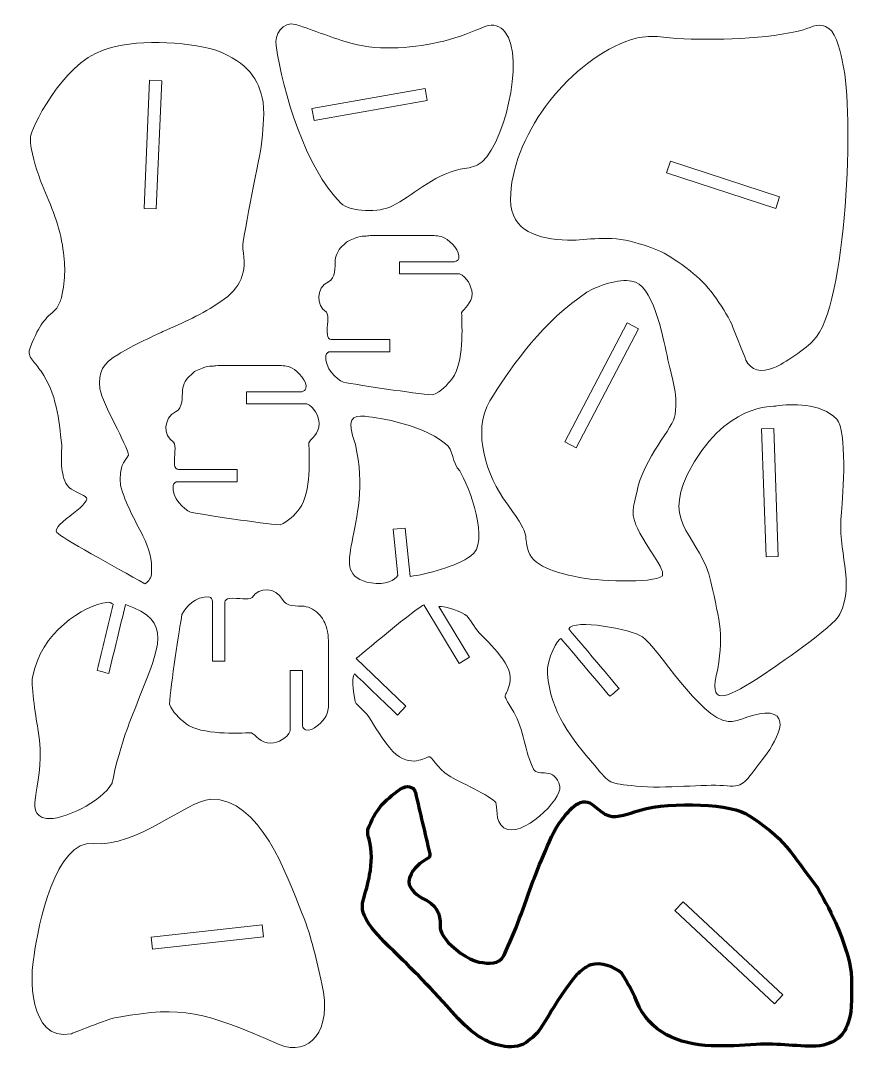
# Model space of a CAD drawing. Header units: centimetres. Extents: x -14.4 to 14.3, y -8.7 to 8.7.
# Drawn here: x -14.45 to -0.67, y -8.36 to 8.75 of the extents above; entities that cross this region are included whole.
import ezdxf

# ---------------------------------------------------------------- set-up
doc = ezdxf.new("R2010")
doc.units = ezdxf.units.CM
doc.header["$MEASUREMENT"] = 0
doc.layers.add('Livello 1', color=7, linetype='Continuous')

msp = doc.modelspace()

# ---------------------------------------------------------------- linework, layer by layer
at = {"layer": 'Livello 1', "color": 250, "lineweight": 20}
for points, knots in [([(-9.90744, 8.68536), (-10.12662, 8.74656), (-10.26226, 8.50606), (-10.22925, 8.33575), (-10.22925, 8.33575), (-10.11837, 7.55982), (-9.74397, 6.31801), (-9.16245, 5.73649), (-9.16245, 5.73649), (-9.00357, 5.58679), (-8.524, 5.57449), (-8.30731, 5.69415), (-8.30731, 5.69415), (-7.99235, 5.84377), (-7.65697, 6.19564), (-7.18972, 6.29529), (-7.18972, 6.29529), (-7.10433, 6.30964), (-6.98421, 6.32611), (-6.91032, 6.36302), (-6.91032, 6.36302), (-6.48594, 6.57497), (-6.10354, 8.14068), (-6.45312, 8.56435), (-6.45312, 8.56435), (-6.52312, 8.64922), (-6.65909, 8.70396), (-6.76638, 8.65748), (-6.76638, 8.65748), (-6.98231, 8.56483), (-7.21152, 8.47375), (-7.46065, 8.41195), (-7.46065, 8.41195), (-7.93372, 8.29767), (-8.49204, 8.24234), (-8.97618, 8.36962), (-8.97618, 8.36962), (-9.27843, 8.45487), (-9.60751, 8.5882), (-9.90744, 8.68536)], [0, 0, 0, 0, 0.09090909, 0.09090909, 0.09090909, 0.09090909, 0.18181818, 0.18181818, 0.18181818, 0.18181818, 0.27272727, 0.27272727, 0.27272727, 0.27272727, 0.36363636, 0.36363636, 0.36363636, 0.36363636, 0.45454545, 0.45454545, 0.45454545, 0.45454545, 0.54545455, 0.54545455, 0.54545455, 0.54545455, 0.63636364, 0.63636364, 0.63636364, 0.63636364, 0.72727273, 0.72727273, 0.72727273, 0.72727273, 0.81818182, 0.81818182, 0.81818182, 0.81818182, 1, 1, 1, 1]), ([(-1.52552, 8.59822), (-2.1004, 8.43796), (-3.00999, 8.42003), (-3.61678, 8.45428), (-3.61678, 8.45428), (-3.93034, 8.48462), (-4.14061, 8.52735), (-4.4564, 8.40545), (-4.4564, 8.40545), (-5.45439, 8.02031), (-6.35998, 6.79609), (-6.35998, 5.79575), (-6.35998, 5.79575), (-6.3535, 5.2581), (-5.90187, 5.14891), (-5.42018, 5.1246), (-5.42018, 5.1246), (-5.19662, 5.11608), (-4.7915, 5.20547), (-4.38725, 5.10995), (-4.38725, 5.10995), (-3.95358, 4.9942), (-3.79291, 4.92749), (-3.39665, 4.61889), (-3.39665, 4.61889), (-3.11289, 4.41166), (-2.86874, 4.05617), (-2.70238, 3.72989), (-2.70238, 3.72989), (-2.70238, 3.71285), (-2.51553, 3.2475), (-2.47378, 3.14569), (-2.47378, 3.14569), (-2.40343, 2.98862), (-2.21981, 2.92149), (-2.00564, 3.02735), (-2.00564, 3.02735), (-1.86322, 3.07184), (-1.45513, 3.35857), (-1.35907, 3.47445), (-1.35907, 3.47445), (-0.79903, 4.02483), (-0.69064, 7.28661), (-0.87358, 8.03095), (-0.87358, 8.03095), (-0.89793, 8.18488), (-0.97387, 8.528), (-1.10652, 8.6166), (-1.10652, 8.6166), (-1.25333, 8.737), (-1.37016, 8.64152), (-1.52552, 8.59822)], [0, 0, 0, 0, 0.07142857, 0.07142857, 0.07142857, 0.07142857, 0.14285714, 0.14285714, 0.14285714, 0.14285714, 0.21428571, 0.21428571, 0.21428571, 0.21428571, 0.28571429, 0.28571429, 0.28571429, 0.28571429, 0.35714286, 0.35714286, 0.35714286, 0.35714286, 0.42857143, 0.42857143, 0.42857143, 0.42857143, 0.5, 0.5, 0.5, 0.5, 0.57142857, 0.57142857, 0.57142857, 0.57142857, 0.64285714, 0.64285714, 0.64285714, 0.64285714, 0.71428571, 0.71428571, 0.71428571, 0.71428571, 0.78571429, 0.78571429, 0.78571429, 0.78571429, 0.85714286, 0.85714286, 0.85714286, 0.85714286, 1, 1, 1, 1]), ([(-12.39578, -0.54333), (-12.33006, -0.50668), (-12.28954, -0.436), (-12.28554, -0.36525), (-12.28554, -0.36525), (-12.27596, -0.13312), (-12.32691, 0.04201), (-12.428, 0.24701), (-12.428, 0.24701), (-12.5645, 0.51406), (-12.71804, 0.78337), (-12.79858, 1.07635), (-12.79858, 1.07635), (-12.82337, 1.41024), (-12.73915, 1.45522), (-12.66714, 1.57667), (-12.66714, 1.57667), (-12.68307, 1.74055), (-13.09376, 2.41873), (-13.13863, 2.67144), (-13.13863, 2.67144), (-13.17085, 2.96385), (-13.09626, 3.08603), (-12.82826, 3.24723), (-12.82826, 3.24723), (-12.70055, 3.33409), (-12.23798, 3.55355), (-12.09813, 3.61865), (-12.09813, 3.61865), (-11.75372, 3.76486), (-11.46452, 3.89992), (-11.14074, 4.11219), (-11.14074, 4.11219), (-10.8049, 4.34154), (-10.71008, 4.59199), (-10.77949, 4.98478), (-10.77949, 4.98478), (-10.80853, 5.03801), (-10.52548, 6.38057), (-10.47506, 6.66466), (-10.47506, 6.66466), (-10.44889, 6.95254), (-10.42229, 7.11881), (-10.44199, 7.40327), (-10.44199, 7.40327), (-10.52334, 7.78718), (-10.68257, 8.05132), (-11.22469, 8.26145), (-11.22469, 8.26145), (-11.73047, 8.40957), (-12.59345, 8.44823), (-13.08351, 8.2606), (-13.08351, 8.2606), (-13.77341, 8.03561), (-14.29258, 6.92543), (-14.28682, 6.82578), (-14.28682, 6.82578), (-14.28682, 6.57928), (-14.19615, 6.33585), (-14.11891, 6.10414), (-14.11891, 6.10414), (-13.96926, 5.7435), (-13.82363, 5.42995), (-13.75682, 5.04499), (-13.75682, 5.04499), (-13.71105, 4.70578), (-13.69887, 4.50881), (-13.77293, 4.18087), (-13.77293, 4.18087), (-13.79113, 4.11719), (-13.81816, 4.06158), (-13.84755, 4.00279), (-13.84755, 4.00279), (-14.06974, 3.80442), (-14.11806, 3.7662), (-14.28512, 3.3651), (-14.28512, 3.3651), (-14.32672, 3.27095), (-14.30385, 3.20328), (-14.2512, 3.14716), (-14.2512, 3.14716), (-14.20428, 3.08667), (-14.15736, 3.02618), (-14.11043, 2.96569), (-14.11043, 2.96569), (-13.85243, 2.59148), (-13.81793, 2.17778), (-13.76954, 1.74627), (-13.76954, 1.74627), (-13.76954, 1.61505), (-13.78153, 1.48785), (-13.76615, 1.35704), (-13.76615, 1.35704), (-13.75308, 1.25278), (-13.72511, 1.13032), (-13.65251, 1.04921), (-13.65251, 1.04921), (-13.62543, 1.01688), (-13.44169, 0.93424), (-13.37946, 0.89827), (-13.37946, 0.89827), (-13.33433, 0.86601), (-13.3579, 0.83671), (-13.38794, 0.79651), (-13.38794, 0.79651), (-13.46489, 0.67967), (-13.67585, 0.56432), (-13.80346, 0.43187), (-13.80346, 0.43187), (-13.83469, 0.39911), (-13.88247, 0.32666), (-13.84755, 0.30382), (-13.84755, 0.30382), (-13.79358, 0.22318), (-12.87989, -0.26928), (-12.39578, -0.54333)], [0, 0, 0, 0, 0.03333333, 0.03333333, 0.03333333, 0.03333333, 0.06666667, 0.06666667, 0.06666667, 0.06666667, 0.1, 0.1, 0.1, 0.1, 0.13333333, 0.13333333, 0.13333333, 0.13333333, 0.16666667, 0.16666667, 0.16666667, 0.16666667, 0.2, 0.2, 0.2, 0.2, 0.23333333, 0.23333333, 0.23333333, 0.23333333, 0.26666667, 0.26666667, 0.26666667, 0.26666667, 0.3, 0.3, 0.3, 0.3, 0.33333333, 0.33333333, 0.33333333, 0.33333333, 0.36666667, 0.36666667, 0.36666667, 0.36666667, 0.4, 0.4, 0.4, 0.4, 0.43333333, 0.43333333, 0.43333333, 0.43333333, 0.46666667, 0.46666667, 0.46666667, 0.46666667, 0.5, 0.5, 0.5, 0.5, 0.53333333, 0.53333333, 0.53333333, 0.53333333, 0.56666667, 0.56666667, 0.56666667, 0.56666667, 0.6, 0.6, 0.6, 0.6, 0.63333333, 0.63333333, 0.63333333, 0.63333333, 0.66666667, 0.66666667, 0.66666667, 0.66666667, 0.7, 0.7, 0.7, 0.7, 0.73333333, 0.73333333, 0.73333333, 0.73333333, 0.76666667, 0.76666667, 0.76666667, 0.76666667, 0.8, 0.8, 0.8, 0.8, 0.83333333, 0.83333333, 0.83333333, 0.83333333, 0.86666667, 0.86666667, 0.86666667, 0.86666667, 0.9, 0.9, 0.9, 0.9, 0.93333333, 0.93333333, 0.93333333, 0.93333333, 1, 1, 1, 1]), ([(-12.31824, 7.76381), (-12.31824, 7.76381), (-12.11843, 7.75524), (-12.11843, 7.75524), (-12.11843, 7.75524), (-12.11843, 7.75524), (-12.20916, 5.6416), (-12.20916, 5.6416), (-12.20916, 5.6416), (-12.20916, 5.6416), (-12.40897, 5.65017), (-12.40897, 5.65017), (-12.40897, 5.65017), (-12.40897, 5.65017), (-12.31824, 7.76381), (-12.31824, 7.76381)], [0, 0, 0, 0, 0.2, 0.2, 0.2, 0.2, 0.4, 0.4, 0.4, 0.4, 0.6, 0.6, 0.6, 0.6, 1, 1, 1, 1]), ([(-7.77183, 7.62703), (-7.77183, 7.62703), (-7.7371, 7.43007), (-7.7371, 7.43007), (-7.7371, 7.43007), (-7.7371, 7.43007), (-9.60406, 7.10087), (-9.60406, 7.10087), (-9.60406, 7.10087), (-9.60406, 7.10087), (-9.63879, 7.29783), (-9.63879, 7.29783), (-9.63879, 7.29783), (-9.63879, 7.29783), (-7.77183, 7.62703), (-7.77183, 7.62703)], [0, 0, 0, 0, 0.2, 0.2, 0.2, 0.2, 0.4, 0.4, 0.4, 0.4, 0.6, 0.6, 0.6, 0.6, 1, 1, 1, 1]), ([(-3.72154, 6.42688), (-3.72154, 6.42688), (-3.78362, 6.23675), (-3.78362, 6.23675), (-3.78362, 6.23675), (-3.78362, 6.23675), (-1.98149, 5.64832), (-1.98149, 5.64832), (-1.98149, 5.64832), (-1.98149, 5.64832), (-1.91941, 5.83844), (-1.91941, 5.83844), (-1.91941, 5.83844), (-1.91941, 5.83844), (-3.72154, 6.42688), (-3.72154, 6.42688)], [0, 0, 0, 0, 0.2, 0.2, 0.2, 0.2, 0.4, 0.4, 0.4, 0.4, 0.6, 0.6, 0.6, 0.6, 1, 1, 1, 1]), ([(-9.38403, 3.55787), (-9.38363, 3.52894), (-9.35211, 3.48671), (-9.32083, 3.48644), (-9.32083, 3.48644), (-9.01252, 3.48644), (-8.66261, 3.48644), (-8.35183, 3.48644), (-8.35183, 3.48644), (-8.35183, 3.48644), (-8.35183, 3.28644), (-8.35183, 3.28644), (-8.35183, 3.28644), (-8.35183, 3.28644), (-9.33591, 3.28644), (-9.33591, 3.28644), (-9.33591, 3.28644), (-9.3711, 3.28644), (-9.40006, 3.2621), (-9.40884, 3.22519), (-9.40884, 3.22519), (-9.43253, 3.0127), (-9.23191, 2.83421), (-9.12011, 2.78162), (-9.12011, 2.78162), (-8.88223, 2.73669), (-7.95293, 2.59688), (-7.64236, 2.57366), (-7.64236, 2.57366), (-7.50166, 2.63289), (-7.40956, 2.72968), (-7.31797, 2.84935), (-7.31797, 2.84935), (-7.1288, 3.10501), (-7.16061, 3.70517), (-7.16811, 3.92825), (-7.16811, 3.92825), (-7.13491, 3.99282), (-6.99766, 4.07966), (-6.99498, 4.24635), (-6.99498, 4.24635), (-7.00194, 4.36681), (-7.08334, 4.52495), (-7.20024, 4.56945), (-7.20024, 4.56945), (-7.20024, 4.56945), (-8.19471, 4.56945), (-8.19471, 4.56945), (-8.19471, 4.56945), (-8.19471, 4.63619), (-8.19471, 4.70245), (-8.19471, 4.76945), (-8.19471, 4.76945), (-8.19471, 4.76945), (-7.28409, 4.76945), (-7.28409, 4.76945), (-7.28409, 4.76945), (-7.24865, 4.78171), (-7.22896, 4.78992), (-7.21512, 4.82209), (-7.21512, 4.82209), (-7.18516, 4.94031), (-7.34452, 5.10567), (-7.44556, 5.15973), (-7.44556, 5.15973), (-7.53311, 5.20401), (-7.60113, 5.19899), (-7.67231, 5.20309), (-7.67231, 5.20309), (-7.67231, 5.20309), (-8.67138, 5.20309), (-8.67138, 5.20309), (-8.67138, 5.20309), (-8.76102, 5.18365), (-8.75388, 5.20716), (-8.88305, 5.17507), (-8.88305, 5.17507), (-8.92282, 5.16519), (-9.03756, 5.11398), (-9.06931, 5.09302), (-9.06931, 5.09302), (-9.06931, 5.09302), (-9.11165, 5.05069), (-9.11165, 5.05069), (-9.11165, 5.05069), (-9.19043, 4.99177), (-9.24028, 4.89347), (-9.25558, 4.79669), (-9.25558, 4.79669), (-9.25685, 4.68468), (-9.24771, 4.49641), (-9.3669, 4.43924), (-9.3669, 4.43924), (-9.5735, 4.3374), (-9.57764, 4.0469), (-9.40013, 3.93885), (-9.40013, 3.93885), (-9.34956, 3.86604), (-9.39892, 3.72861), (-9.38403, 3.55787)], [0, 0, 0, 0, 0.03846154, 0.03846154, 0.03846154, 0.03846154, 0.07692308, 0.07692308, 0.07692308, 0.07692308, 0.11538462, 0.11538462, 0.11538462, 0.11538462, 0.15384615, 0.15384615, 0.15384615, 0.15384615, 0.19230769, 0.19230769, 0.19230769, 0.19230769, 0.23076923, 0.23076923, 0.23076923, 0.23076923, 0.26923077, 0.26923077, 0.26923077, 0.26923077, 0.30769231, 0.30769231, 0.30769231, 0.30769231, 0.34615385, 0.34615385, 0.34615385, 0.34615385, 0.38461538, 0.38461538, 0.38461538, 0.38461538, 0.42307692, 0.42307692, 0.42307692, 0.42307692, 0.46153846, 0.46153846, 0.46153846, 0.46153846, 0.5, 0.5, 0.5, 0.5, 0.53846154, 0.53846154, 0.53846154, 0.53846154, 0.57692308, 0.57692308, 0.57692308, 0.57692308, 0.61538462, 0.61538462, 0.61538462, 0.61538462, 0.65384615, 0.65384615, 0.65384615, 0.65384615, 0.69230769, 0.69230769, 0.69230769, 0.69230769, 0.73076923, 0.73076923, 0.73076923, 0.73076923, 0.76923077, 0.76923077, 0.76923077, 0.76923077, 0.80769231, 0.80769231, 0.80769231, 0.80769231, 0.84615385, 0.84615385, 0.84615385, 0.84615385, 0.88461538, 0.88461538, 0.88461538, 0.88461538, 0.92307692, 0.92307692, 0.92307692, 0.92307692, 1, 1, 1, 1]), ([(-5.09845, 4.26618), (-5.80527, 3.80528), (-6.32787, 3.06458), (-6.64245, 2.56995), (-6.64245, 2.56995), (-7.0108, 2.0867), (-6.79543, 1.33459), (-6.48622, 0.87662), (-6.48622, 0.87662), (-5.97373, 0.17792), (-6.1731, 0.33148), (-6.06365, -0.01238), (-6.06365, -0.01238), (-5.97788, -0.28183), (-5.48684, -0.38178), (-5.24238, -0.43571), (-5.24238, -0.43571), (-5.00351, -0.48841), (-3.99709, -0.55041), (-3.85385, -0.41031), (-3.85385, -0.41031), (-3.84534, -0.35699), (-3.8265, -0.3239), (-4.05705, 0.01302), (-4.05705, 0.01302), (-4.43665, 0.60169), (-4.34361, 0.63482), (-4.27718, 0.96129), (-4.27718, 0.96129), (-4.16373, 1.54927), (-3.66546, 2.03088), (-3.64218, 2.24822), (-3.64218, 2.24822), (-3.60028, 2.6394), (-3.69571, 2.83103), (-3.77765, 3.22189), (-3.77765, 3.22189), (-3.84828, 3.55878), (-4.01405, 4.41227), (-4.36185, 4.44955), (-4.36185, 4.44955), (-4.5642, 4.49343), (-4.93632, 4.3719), (-5.09845, 4.26618)], [0, 0, 0, 0, 0.08333333, 0.08333333, 0.08333333, 0.08333333, 0.16666667, 0.16666667, 0.16666667, 0.16666667, 0.25, 0.25, 0.25, 0.25, 0.33333333, 0.33333333, 0.33333333, 0.33333333, 0.41666667, 0.41666667, 0.41666667, 0.41666667, 0.5, 0.5, 0.5, 0.5, 0.58333333, 0.58333333, 0.58333333, 0.58333333, 0.66666667, 0.66666667, 0.66666667, 0.66666667, 0.75, 0.75, 0.75, 0.75, 0.83333333, 0.83333333, 0.83333333, 0.83333333, 1, 1, 1, 1]), ([(-4.24714, 3.66393), (-4.24714, 3.66393), (-4.43269, 3.76145), (-4.43269, 3.76145), (-4.43269, 3.76145), (-4.43269, 3.76145), (-5.46418, 1.79874), (-5.46418, 1.79874), (-5.46418, 1.79874), (-5.46418, 1.79874), (-5.27863, 1.70123), (-5.27863, 1.70123), (-5.27863, 1.70123), (-5.27863, 1.70123), (-4.24714, 3.66393), (-4.24714, 3.66393)], [0, 0, 0, 0, 0.2, 0.2, 0.2, 0.2, 0.4, 0.4, 0.4, 0.4, 0.6, 0.6, 0.6, 0.6, 1, 1, 1, 1]), ([(-11.90581, 1.4129), (-11.90541, 1.38397), (-11.87389, 1.34174), (-11.84261, 1.34147), (-11.84261, 1.34147), (-11.5343, 1.34147), (-11.18439, 1.34147), (-10.87361, 1.34147), (-10.87361, 1.34147), (-10.87361, 1.34147), (-10.87361, 1.14147), (-10.87361, 1.14147), (-10.87361, 1.14147), (-10.87361, 1.14147), (-11.85769, 1.14147), (-11.85769, 1.14147), (-11.85769, 1.14147), (-11.89288, 1.14147), (-11.92184, 1.11713), (-11.93062, 1.08022), (-11.93062, 1.08022), (-11.95431, 0.86773), (-11.75369, 0.68924), (-11.64189, 0.63665), (-11.64189, 0.63665), (-11.40401, 0.59172), (-10.47471, 0.45191), (-10.16414, 0.42869), (-10.16414, 0.42869), (-10.02344, 0.48792), (-9.93134, 0.58471), (-9.83975, 0.70438), (-9.83975, 0.70438), (-9.65058, 0.96004), (-9.68239, 1.5602), (-9.68989, 1.78328), (-9.68989, 1.78328), (-9.65669, 1.84785), (-9.51944, 1.93469), (-9.51676, 2.10138), (-9.51676, 2.10138), (-9.52372, 2.22184), (-9.60512, 2.37998), (-9.72202, 2.42448), (-9.72202, 2.42448), (-9.72202, 2.42448), (-10.71649, 2.42448), (-10.71649, 2.42448), (-10.71649, 2.42448), (-10.71649, 2.49122), (-10.71649, 2.55748), (-10.71649, 2.62448), (-10.71649, 2.62448), (-10.71649, 2.62448), (-9.80587, 2.62448), (-9.80587, 2.62448), (-9.80587, 2.62448), (-9.77043, 2.63674), (-9.75074, 2.64495), (-9.7369, 2.67712), (-9.7369, 2.67712), (-9.70694, 2.79534), (-9.8663, 2.9607), (-9.96734, 3.01476), (-9.96734, 3.01476), (-10.05489, 3.05904), (-10.12291, 3.05402), (-10.19409, 3.05812), (-10.19409, 3.05812), (-10.19409, 3.05812), (-11.19316, 3.05812), (-11.19316, 3.05812), (-11.19316, 3.05812), (-11.2828, 3.03868), (-11.27566, 3.06219), (-11.40483, 3.0301), (-11.40483, 3.0301), (-11.4446, 3.02022), (-11.55934, 2.96901), (-11.59109, 2.94805), (-11.59109, 2.94805), (-11.59109, 2.94805), (-11.63343, 2.90572), (-11.63343, 2.90572), (-11.63343, 2.90572), (-11.71221, 2.8468), (-11.76206, 2.7485), (-11.77736, 2.65172), (-11.77736, 2.65172), (-11.77863, 2.53971), (-11.76949, 2.35144), (-11.88868, 2.29427), (-11.88868, 2.29427), (-12.09528, 2.19243), (-12.09942, 1.90193), (-11.92191, 1.79388), (-11.92191, 1.79388), (-11.87134, 1.72107), (-11.9207, 1.58364), (-11.90581, 1.4129)], [0, 0, 0, 0, 0.03846154, 0.03846154, 0.03846154, 0.03846154, 0.07692308, 0.07692308, 0.07692308, 0.07692308, 0.11538462, 0.11538462, 0.11538462, 0.11538462, 0.15384615, 0.15384615, 0.15384615, 0.15384615, 0.19230769, 0.19230769, 0.19230769, 0.19230769, 0.23076923, 0.23076923, 0.23076923, 0.23076923, 0.26923077, 0.26923077, 0.26923077, 0.26923077, 0.30769231, 0.30769231, 0.30769231, 0.30769231, 0.34615385, 0.34615385, 0.34615385, 0.34615385, 0.38461538, 0.38461538, 0.38461538, 0.38461538, 0.42307692, 0.42307692, 0.42307692, 0.42307692, 0.46153846, 0.46153846, 0.46153846, 0.46153846, 0.5, 0.5, 0.5, 0.5, 0.53846154, 0.53846154, 0.53846154, 0.53846154, 0.57692308, 0.57692308, 0.57692308, 0.57692308, 0.61538462, 0.61538462, 0.61538462, 0.61538462, 0.65384615, 0.65384615, 0.65384615, 0.65384615, 0.69230769, 0.69230769, 0.69230769, 0.69230769, 0.73076923, 0.73076923, 0.73076923, 0.73076923, 0.76923077, 0.76923077, 0.76923077, 0.76923077, 0.80769231, 0.80769231, 0.80769231, 0.80769231, 0.84615385, 0.84615385, 0.84615385, 0.84615385, 0.88461538, 0.88461538, 0.88461538, 0.88461538, 0.92307692, 0.92307692, 0.92307692, 0.92307692, 1, 1, 1, 1]), ([(-1.96578, 2.39216), (-2.00974, 2.37215), (-2.83939, 2.46067), (-3.43673, 1.26609), (-3.43673, 1.26609), (-3.86434, 0.41095), (-3.21409, 0.23783), (-3.05237, -0.51191), (-3.05237, -0.51191), (-2.90743, -1.18383), (-2.8246, -1.40996), (-2.96485, -2.06131), (-2.96485, -2.06131), (-3.07814, -2.58746), (-2.75789, -2.41393), (-2.18592, -2.04155), (-2.18592, -2.04155), (-1.98696, -1.91202), (-1.02358, -1.25356), (-0.92438, -1.04531), (-0.92438, -1.04531), (-0.66966, -0.5106), (-0.96888, -0.0126), (-0.89898, 0.63956), (-0.89898, 0.63956), (-0.86729, 0.93523), (-0.80283, 1.98843), (-0.97518, 2.17202), (-0.97518, 2.17202), (-1.23808, 2.45205), (-1.73705, 2.42397), (-1.96578, 2.39216)], [0, 0, 0, 0, 0.11111111, 0.11111111, 0.11111111, 0.11111111, 0.22222222, 0.22222222, 0.22222222, 0.22222222, 0.33333333, 0.33333333, 0.33333333, 0.33333333, 0.44444444, 0.44444444, 0.44444444, 0.44444444, 0.55555556, 0.55555556, 0.55555556, 0.55555556, 0.66666667, 0.66666667, 0.66666667, 0.66666667, 0.77777778, 0.77777778, 0.77777778, 0.77777778, 1, 1, 1, 1]), ([(-8.76451, 2.22282), (-8.97584, 2.23405), (-9.07416, 2.18759), (-8.92221, 1.75716), (-8.92221, 1.75716), (-8.60443, 0.39444), (-9.47146, -0.39278), (-8.66291, -0.52884), (-8.66291, -0.52884), (-8.42202, -0.56938), (-8.26541, -0.4838), (-8.21932, -0.40506), (-8.21932, -0.40506), (-8.21932, -0.40506), (-8.29693, 0.35604), (-8.29693, 0.35604), (-8.29693, 0.35604), (-8.29693, 0.35604), (-8.09796, 0.37633), (-8.09796, 0.37633), (-8.09796, 0.37633), (-8.09796, 0.37633), (-8.01671, -0.4204), (-8.01671, -0.4204), (-8.01671, -0.4204), (-7.75543, -0.39453), (-7.22996, -0.24161), (-7.02038, -0.08858), (-7.02038, -0.08858), (-6.68075, 0.12797), (-7.05023, 1.07562), (-7.19859, 1.32194), (-7.19859, 1.32194), (-7.32852, 1.44327), (-7.29836, 1.67846), (-7.43525, 1.76562), (-7.43525, 1.76562), (-7.88006, 2.13262), (-8.67314, 2.20592), (-8.76451, 2.22282)], [0, 0, 0, 0, 0.09090909, 0.09090909, 0.09090909, 0.09090909, 0.18181818, 0.18181818, 0.18181818, 0.18181818, 0.27272727, 0.27272727, 0.27272727, 0.27272727, 0.36363636, 0.36363636, 0.36363636, 0.36363636, 0.45454545, 0.45454545, 0.45454545, 0.45454545, 0.54545455, 0.54545455, 0.54545455, 0.54545455, 0.63636364, 0.63636364, 0.63636364, 0.63636364, 0.72727273, 0.72727273, 0.72727273, 0.72727273, 0.81818182, 0.81818182, 0.81818182, 0.81818182, 1, 1, 1, 1]), ([(-2.01531, 2.02027), (-2.01531, 2.02027), (-2.21519, 2.01329), (-2.21519, 2.01329), (-2.21519, 2.01329), (-2.21519, 2.01329), (-2.14135, -0.10101), (-2.14135, -0.10101), (-2.14135, -0.10101), (-2.14135, -0.10101), (-1.94147, -0.09403), (-1.94147, -0.09403), (-1.94147, -0.09403), (-1.94147, -0.09403), (-2.01531, 2.02027), (-2.01531, 2.02027)], [0, 0, 0, 0, 0.2, 0.2, 0.2, 0.2, 0.4, 0.4, 0.4, 0.4, 0.6, 0.6, 0.6, 0.6, 1, 1, 1, 1]), ([(-11.00789, -0.78524), (-11.03682, -0.78564), (-11.07905, -0.81716), (-11.07932, -0.84844), (-11.07932, -0.84844), (-11.07932, -1.15675), (-11.07932, -1.50666), (-11.07932, -1.81744), (-11.07932, -1.81744), (-11.07932, -1.81744), (-11.27932, -1.81744), (-11.27932, -1.81744), (-11.27932, -1.81744), (-11.27932, -1.81744), (-11.27932, -0.83336), (-11.27932, -0.83336), (-11.27932, -0.83336), (-11.27932, -0.79817), (-11.30366, -0.76921), (-11.34057, -0.76043), (-11.34057, -0.76043), (-11.55306, -0.73674), (-11.73155, -0.93736), (-11.78414, -1.04916), (-11.78414, -1.04916), (-11.82907, -1.28704), (-11.96888, -2.21634), (-11.9921, -2.52691), (-11.9921, -2.52691), (-11.93287, -2.66761), (-11.83608, -2.75971), (-11.71641, -2.8513), (-11.71641, -2.8513), (-11.46075, -3.04047), (-10.86059, -3.00866), (-10.63751, -3.00116), (-10.63751, -3.00116), (-10.57294, -3.03436), (-10.4861, -3.17161), (-10.31941, -3.17429), (-10.31941, -3.17429), (-10.19895, -3.16733), (-10.04081, -3.08593), (-9.99631, -2.96903), (-9.99631, -2.96903), (-9.99631, -2.96903), (-9.99631, -1.97456), (-9.99631, -1.97456), (-9.99631, -1.97456), (-9.92957, -1.97456), (-9.86331, -1.97456), (-9.79631, -1.97456), (-9.79631, -1.97456), (-9.79631, -1.97456), (-9.79631, -2.88518), (-9.79631, -2.88518), (-9.79631, -2.88518), (-9.78405, -2.92062), (-9.77584, -2.94031), (-9.74367, -2.95415), (-9.74367, -2.95415), (-9.62545, -2.98411), (-9.46009, -2.82475), (-9.40603, -2.72371), (-9.40603, -2.72371), (-9.36175, -2.63616), (-9.36677, -2.56814), (-9.36267, -2.49696), (-9.36267, -2.49696), (-9.36267, -2.49696), (-9.36267, -1.49789), (-9.36267, -1.49789), (-9.36267, -1.49789), (-9.38211, -1.40825), (-9.3586, -1.41539), (-9.39069, -1.28622), (-9.39069, -1.28622), (-9.40057, -1.24645), (-9.45178, -1.13171), (-9.47274, -1.09996), (-9.47274, -1.09996), (-9.47274, -1.09996), (-9.51507, -1.05762), (-9.51507, -1.05762), (-9.51507, -1.05762), (-9.57399, -0.97884), (-9.67229, -0.92899), (-9.76907, -0.91369), (-9.76907, -0.91369), (-9.88108, -0.91242), (-10.06935, -0.92156), (-10.12652, -0.80237), (-10.12652, -0.80237), (-10.22836, -0.59577), (-10.51886, -0.59163), (-10.62691, -0.76914), (-10.62691, -0.76914), (-10.69972, -0.81971), (-10.83715, -0.77035), (-11.00789, -0.78524)], [0, 0, 0, 0, 0.03846154, 0.03846154, 0.03846154, 0.03846154, 0.07692308, 0.07692308, 0.07692308, 0.07692308, 0.11538462, 0.11538462, 0.11538462, 0.11538462, 0.15384615, 0.15384615, 0.15384615, 0.15384615, 0.19230769, 0.19230769, 0.19230769, 0.19230769, 0.23076923, 0.23076923, 0.23076923, 0.23076923, 0.26923077, 0.26923077, 0.26923077, 0.26923077, 0.30769231, 0.30769231, 0.30769231, 0.30769231, 0.34615385, 0.34615385, 0.34615385, 0.34615385, 0.38461538, 0.38461538, 0.38461538, 0.38461538, 0.42307692, 0.42307692, 0.42307692, 0.42307692, 0.46153846, 0.46153846, 0.46153846, 0.46153846, 0.5, 0.5, 0.5, 0.5, 0.53846154, 0.53846154, 0.53846154, 0.53846154, 0.57692308, 0.57692308, 0.57692308, 0.57692308, 0.61538462, 0.61538462, 0.61538462, 0.61538462, 0.65384615, 0.65384615, 0.65384615, 0.65384615, 0.69230769, 0.69230769, 0.69230769, 0.69230769, 0.73076923, 0.73076923, 0.73076923, 0.73076923, 0.76923077, 0.76923077, 0.76923077, 0.76923077, 0.80769231, 0.80769231, 0.80769231, 0.80769231, 0.84615385, 0.84615385, 0.84615385, 0.84615385, 0.88461538, 0.88461538, 0.88461538, 0.88461538, 0.92307692, 0.92307692, 0.92307692, 0.92307692, 1, 1, 1, 1]), ([(-13.02325, -0.85058), (-13.40153, -0.88898), (-14.12397, -1.34974), (-14.25091, -2.08671), (-14.25091, -2.08671), (-14.27654, -2.23552), (-14.18845, -2.7981), (-14.15778, -2.96724), (-14.15778, -2.96724), (-14.0048, -3.81085), (-14.44605, -4.34808), (-14.02231, -4.41504), (-14.02231, -4.41504), (-13.77542, -4.45405), (-13.09953, -4.14145), (-12.93858, -3.83084), (-12.93858, -3.83084), (-12.93775, -3.82924), (-12.87556, -3.53674), (-12.85391, -3.46677), (-12.85391, -3.46677), (-12.68369, -2.86306), (-12.61769, -2.76125), (-12.47291, -2.38304), (-12.47291, -2.38304), (-12.17616, -1.60784), (-11.9157, -1.14713), (-12.717, -0.88743), (-12.717, -0.88743), (-12.80847, -1.26551), (-12.89994, -1.64358), (-12.99141, -2.02166), (-12.99141, -2.02166), (-13.05621, -2.00598), (-13.12101, -1.99031), (-13.18581, -1.97463), (-13.18581, -1.97463), (-13.09762, -1.61012), (-13.00944, -1.24562), (-12.92125, -0.88111), (-12.92125, -0.88111), (-12.94502, -0.86235), (-12.99236, -0.83805), (-13.02325, -0.85058)], [0, 0, 0, 0, 0.08333333, 0.08333333, 0.08333333, 0.08333333, 0.16666667, 0.16666667, 0.16666667, 0.16666667, 0.25, 0.25, 0.25, 0.25, 0.33333333, 0.33333333, 0.33333333, 0.33333333, 0.41666667, 0.41666667, 0.41666667, 0.41666667, 0.5, 0.5, 0.5, 0.5, 0.58333333, 0.58333333, 0.58333333, 0.58333333, 0.66666667, 0.66666667, 0.66666667, 0.66666667, 0.75, 0.75, 0.75, 0.75, 0.83333333, 0.83333333, 0.83333333, 0.83333333, 1, 1, 1, 1]), ([(-8.93737, -2.03011), (-8.93266, -2.03011), (-8.35292, -2.58716), (-8.22568, -2.70841), (-8.22568, -2.70841), (-8.22568, -2.70841), (-8.0877, -2.56363), (-8.0877, -2.56363), (-8.0877, -2.56363), (-8.0877, -2.56363), (-8.9071, -1.77435), (-8.9071, -1.77435), (-8.9071, -1.77435), (-8.90703, -1.7737), (-7.85908, -0.89753), (-7.79263, -0.89243), (-7.79263, -0.89243), (-7.79263, -0.89243), (-7.20675, -1.85641), (-7.20675, -1.85641), (-7.20675, -1.85641), (-7.20675, -1.85641), (-7.03584, -1.75254), (-7.03584, -1.75254), (-7.03584, -1.75254), (-7.03584, -1.75254), (-7.54402, -0.91641), (-7.54402, -0.91641), (-7.54402, -0.91641), (-7.46447, -0.90948), (-7.23859, -0.98281), (-7.16432, -1.01991), (-7.16432, -1.01991), (-7.02169, -1.09115), (-7.00781, -1.19628), (-6.90185, -1.32471), (-6.90185, -1.32471), (-6.79197, -1.4579), (-6.32071, -1.84393), (-6.36845, -2.14598), (-6.36845, -2.14598), (-6.39684, -2.32559), (-6.4396, -2.35625), (-6.44883, -2.3866), (-6.44883, -2.3866), (-6.45867, -2.41894), (-6.43047, -2.45096), (-6.30632, -2.66244), (-6.30632, -2.66244), (-6.14532, -2.93672), (-6.12117, -3.33074), (-5.97898, -3.60224), (-5.97898, -3.60224), (-5.90233, -3.74859), (-5.63264, -3.53348), (-5.54718, -3.89011), (-5.54718, -3.89011), (-5.50069, -4.08412), (-6.17723, -4.76823), (-6.47005, -4.56744), (-6.47005, -4.56744), (-6.62998, -4.45777), (-6.56816, -4.21225), (-6.60552, -4.15257), (-6.60552, -4.15257), (-6.67243, -4.04568), (-7.23472, -3.80156), (-7.37598, -3.71231), (-7.37598, -3.71231), (-7.57641, -3.58568), (-7.65898, -3.38008), (-7.71539, -3.39688), (-7.71539, -3.39688), (-7.79427, -3.42038), (-8.05692, -3.61173), (-8.35811, -3.24664), (-8.35811, -3.24664), (-8.53256, -3.03518), (-8.64001, -2.80983), (-8.73911, -2.68784), (-8.73911, -2.68784), (-8.79556, -2.6314), (-8.852, -2.57495), (-8.90845, -2.51851), (-8.90845, -2.51851), (-8.94653, -2.46081), (-8.99266, -2.0843), (-8.93737, -2.03011)], [0, 0, 0, 0, 0.04347826, 0.04347826, 0.04347826, 0.04347826, 0.08695652, 0.08695652, 0.08695652, 0.08695652, 0.13043478, 0.13043478, 0.13043478, 0.13043478, 0.17391304, 0.17391304, 0.17391304, 0.17391304, 0.2173913, 0.2173913, 0.2173913, 0.2173913, 0.26086957, 0.26086957, 0.26086957, 0.26086957, 0.30434783, 0.30434783, 0.30434783, 0.30434783, 0.34782609, 0.34782609, 0.34782609, 0.34782609, 0.39130435, 0.39130435, 0.39130435, 0.39130435, 0.43478261, 0.43478261, 0.43478261, 0.43478261, 0.47826087, 0.47826087, 0.47826087, 0.47826087, 0.52173913, 0.52173913, 0.52173913, 0.52173913, 0.56521739, 0.56521739, 0.56521739, 0.56521739, 0.60869565, 0.60869565, 0.60869565, 0.60869565, 0.65217391, 0.65217391, 0.65217391, 0.65217391, 0.69565217, 0.69565217, 0.69565217, 0.69565217, 0.73913043, 0.73913043, 0.73913043, 0.73913043, 0.7826087, 0.7826087, 0.7826087, 0.7826087, 0.82608696, 0.82608696, 0.82608696, 0.82608696, 0.86956522, 0.86956522, 0.86956522, 0.86956522, 0.91304348, 0.91304348, 0.91304348, 0.91304348, 1, 1, 1, 1]), ([(-5.39789, -1.28891), (-5.12128, -1.61619), (-4.84467, -1.94348), (-4.56806, -2.27076), (-4.56806, -2.27076), (-4.61992, -2.31458), (-4.66901, -2.35609), (-4.72081, -2.39986), (-4.72081, -2.39986), (-4.78815, -2.32024), (-5.52741, -1.44518), (-5.52767, -1.44518), (-5.52767, -1.44518), (-5.57625, -1.44518), (-5.76837, -1.77439), (-5.75038, -2.02744), (-5.75038, -2.02744), (-5.70531, -2.66144), (-5.35168, -3.09849), (-4.97145, -3.54297), (-4.97145, -3.54297), (-4.70844, -3.85042), (-4.74718, -3.83218), (-4.28565, -3.88164), (-4.28565, -3.88164), (-3.81568, -3.93201), (-3.1346, -3.84226), (-2.84632, -3.87317), (-2.84632, -3.87317), (-2.50176, -3.91012), (-2.50859, -3.83041), (-2.26504, -3.52604), (-2.26504, -3.52604), (-2.14097, -3.37099), (-1.66189, -2.74897), (-2.07585, -2.67938), (-2.07585, -2.67938), (-2.29359, -2.64277), (-2.5993, -2.83434), (-2.77012, -2.81484), (-2.77012, -2.81484), (-3.2397, -2.76125), (-3.92184, -1.59916), (-4.18405, -1.41784), (-4.18405, -1.41784), (-4.36082, -1.29561), (-5.32193, -1.11243), (-5.39789, -1.28891)], [0, 0, 0, 0, 0.07692308, 0.07692308, 0.07692308, 0.07692308, 0.15384615, 0.15384615, 0.15384615, 0.15384615, 0.23076923, 0.23076923, 0.23076923, 0.23076923, 0.30769231, 0.30769231, 0.30769231, 0.30769231, 0.38461538, 0.38461538, 0.38461538, 0.38461538, 0.46153846, 0.46153846, 0.46153846, 0.46153846, 0.53846154, 0.53846154, 0.53846154, 0.53846154, 0.61538462, 0.61538462, 0.61538462, 0.61538462, 0.69230769, 0.69230769, 0.69230769, 0.69230769, 0.76923077, 0.76923077, 0.76923077, 0.76923077, 0.84615385, 0.84615385, 0.84615385, 0.84615385, 1, 1, 1, 1]), ([(-11.30947, -4.09886), (-11.71448, -4.1228), (-12.53438, -4.89671), (-13.24338, -4.82991), (-13.24338, -4.82991), (-13.87474, -4.75654), (-14.16188, -6.20208), (-14.22551, -6.67564), (-14.22551, -6.67564), (-14.29312, -6.98737), (-14.32464, -8.09023), (-13.61591, -7.97104), (-13.61591, -7.97104), (-13.61478, -7.97085), (-13.02542, -7.72066), (-12.82851, -7.69164), (-12.82851, -7.69164), (-11.76179, -7.50965), (-11.44836, -7.59368), (-10.17845, -8.14267), (-10.17845, -8.14267), (-9.68709, -8.35509), (-9.29109, -7.91989), (-9.47571, -7.14131), (-9.47571, -7.14131), (-9.56923, -6.74693), (-9.63638, -6.38955), (-9.79744, -5.98984), (-9.79744, -5.98984), (-10.05813, -5.34285), (-10.49826, -4.0724), (-11.30947, -4.09886)], [0, 0, 0, 0, 0.11111111, 0.11111111, 0.11111111, 0.11111111, 0.22222222, 0.22222222, 0.22222222, 0.22222222, 0.33333333, 0.33333333, 0.33333333, 0.33333333, 0.44444444, 0.44444444, 0.44444444, 0.44444444, 0.55555556, 0.55555556, 0.55555556, 0.55555556, 0.66666667, 0.66666667, 0.66666667, 0.66666667, 0.77777778, 0.77777778, 0.77777778, 0.77777778, 1, 1, 1, 1]), ([(-2.0014, -7.47276), (-2.0014, -7.47276), (-1.865, -7.32649), (-1.865, -7.32649), (-1.865, -7.32649), (-1.865, -7.32649), (-3.51296, -5.78974), (-3.51296, -5.78974), (-3.51296, -5.78974), (-3.51296, -5.78974), (-3.64936, -5.93601), (-3.64936, -5.93601), (-3.64936, -5.93601), (-3.64936, -5.93601), (-2.0014, -7.47276), (-2.0014, -7.47276)], [0, 0, 0, 0, 0.2, 0.2, 0.2, 0.2, 0.4, 0.4, 0.4, 0.4, 0.6, 0.6, 0.6, 0.6, 1, 1, 1, 1]), ([(-12.29417, -6.37101), (-12.29417, -6.37101), (-10.45773, -6.17059), (-10.45773, -6.17059), (-10.45773, -6.17059), (-10.45773, -6.17059), (-10.43604, -6.36941), (-10.43604, -6.36941), (-10.43604, -6.36941), (-10.43604, -6.36941), (-12.27247, -6.56983), (-12.27247, -6.56983), (-12.27247, -6.56983), (-12.27247, -6.56983), (-12.29417, -6.37101), (-12.29417, -6.37101)], [0, 0, 0, 0, 0.2, 0.2, 0.2, 0.2, 0.4, 0.4, 0.4, 0.4, 0.6, 0.6, 0.6, 0.6, 1, 1, 1, 1])]:
    msp.add_open_spline(points, degree=3, knots=knots, dxfattribs=at)
at = {"layer": 'Livello 1', "color": 250, "lineweight": 211}
msp.add_open_spline([(-6.14449, -8.13693), (-6.05514, -8.08363), (-5.93203, -7.98163), (-5.86549, -7.88083), (-5.86549, -7.88083), (-5.65487, -7.54555), (-5.50997, -7.28322), (-5.26342, -6.99043), (-5.26342, -6.99043), (-5.20117, -6.93037), (-5.13164, -6.86553), (-5.0353, -6.82762), (-5.0353, -6.82762), (-4.86943, -6.78338), (-4.64554, -6.85359), (-4.52566, -6.97347), (-4.52566, -6.97347), (-4.41536, -7.13892), (-4.36328, -7.24337), (-4.28143, -7.42461), (-4.28143, -7.42461), (-4.05801, -7.95835), (-3.59858, -8.1315), (-3.04166, -8.16915), (-3.04166, -8.16915), (-2.78534, -8.16915), (-2.55944, -8.16337), (-2.3039, -8.14371), (-2.3039, -8.14371), (-1.94683, -8.11726), (-1.57752, -8.18899), (-1.25238, -8.16915), (-1.25238, -8.16915), (-0.9391, -8.09478), (-0.83937, -7.99203), (-0.75545, -7.66798), (-0.75545, -7.66798), (-0.72121, -7.54813), (-0.72623, -7.03989), (-0.74697, -6.88952), (-0.74697, -6.88952), (-0.84809, -6.38392), (-1.04236, -6.01464), (-1.28799, -5.56749), (-1.28799, -5.56749), (-1.72774, -4.99244), (-1.82563, -4.73377), (-2.48452, -4.33111), (-2.48452, -4.33111), (-2.82543, -4.16006), (-3.85658, -4.13405), (-4.3145, -4.30736), (-4.3145, -4.30736), (-4.47367, -4.35213), (-4.64175, -4.42958), (-4.80465, -4.34298), (-4.80465, -4.34298), (-4.88199, -4.29044), (-4.94352, -4.23959), (-5.01665, -4.18186), (-5.01665, -4.18186), (-5.21661, -4.02693), (-5.42337, -4.32499), (-5.53478, -4.4634), (-5.53478, -4.4634), (-5.65844, -4.59713), (-5.92743, -5.29529), (-5.98421, -5.43859), (-5.98421, -5.43859), (-6.13857, -5.85274), (-6.27272, -6.27282), (-6.46757, -6.66819), (-6.46757, -6.66819), (-6.55673, -6.83762), (-6.71135, -6.80949), (-6.88225, -6.78352), (-6.88225, -6.78352), (-7.05382, -6.74921), (-7.33306, -6.54781), (-7.4326, -6.40362), (-7.4326, -6.40362), (-7.48489, -6.34234), (-7.51735, -6.27443), (-7.52333, -6.19331), (-7.52333, -6.19331), (-7.50628, -5.97623), (-7.59418, -5.82698), (-7.81674, -5.72946), (-7.81674, -5.72946), (-7.94336, -5.65475), (-8.07326, -5.55358), (-8.02789, -5.39619), (-8.02789, -5.39619), (-7.96354, -5.21693), (-7.85507, -5.15623), (-7.70565, -5.05699), (-7.70565, -5.05699), (-7.69483, -5.02994), (-7.68562, -5.02382), (-7.69463, -4.99679), (-7.69463, -4.99679), (-7.77349, -4.66013), (-7.85236, -4.32348), (-7.93122, -3.98682), (-7.93122, -3.98682), (-7.93461, -3.97862), (-7.93801, -3.97043), (-7.9414, -3.96223), (-7.9414, -3.96223), (-7.96461, -3.89224), (-8.0738, -3.85532), (-8.17968, -3.93085), (-8.17968, -3.93085), (-8.45074, -4.12798), (-8.59604, -4.27423), (-8.71477, -4.59908), (-8.71477, -4.59908), (-8.71477, -4.62734), (-8.71477, -4.65561), (-8.71477, -4.68387), (-8.71477, -4.68387), (-8.70799, -4.70903), (-8.7012, -4.73419), (-8.69442, -4.75935), (-8.69442, -4.75935), (-8.64299, -4.95162), (-8.64908, -5.15056), (-8.68594, -5.34616), (-8.68594, -5.34616), (-8.71241, -5.49554), (-8.75339, -5.62465), (-8.79448, -5.76847), (-8.79448, -5.76847), (-8.80743, -5.83404), (-8.81211, -5.89962), (-8.79364, -5.9652), (-8.79364, -5.9652), (-8.75654, -6.11563), (-8.56277, -6.32559), (-8.45189, -6.44771), (-8.45189, -6.44771), (-7.99216, -6.88829), (-7.74862, -7.13331), (-7.33084, -7.5993), (-7.33084, -7.5993), (-7.18408, -7.75888), (-7.0687, -7.88783), (-6.88394, -8.00973), (-6.88394, -8.00973), (-6.72114, -8.11379), (-6.41727, -8.2581), (-6.14449, -8.13693)], degree=3, knots=[0, 0, 0, 0, 0.02564103, 0.02564103, 0.02564103, 0.02564103, 0.05128205, 0.05128205, 0.05128205, 0.05128205, 0.07692308, 0.07692308, 0.07692308, 0.07692308, 0.1025641, 0.1025641, 0.1025641, 0.1025641, 0.12820513, 0.12820513, 0.12820513, 0.12820513, 0.15384615, 0.15384615, 0.15384615, 0.15384615, 0.17948718, 0.17948718, 0.17948718, 0.17948718, 0.20512821, 0.20512821, 0.20512821, 0.20512821, 0.23076923, 0.23076923, 0.23076923, 0.23076923, 0.25641026, 0.25641026, 0.25641026, 0.25641026, 0.28205128, 0.28205128, 0.28205128, 0.28205128, 0.30769231, 0.30769231, 0.30769231, 0.30769231, 0.33333333, 0.33333333, 0.33333333, 0.33333333, 0.35897436, 0.35897436, 0.35897436, 0.35897436, 0.38461538, 0.38461538, 0.38461538, 0.38461538, 0.41025641, 0.41025641, 0.41025641, 0.41025641, 0.43589744, 0.43589744, 0.43589744, 0.43589744, 0.46153846, 0.46153846, 0.46153846, 0.46153846, 0.48717949, 0.48717949, 0.48717949, 0.48717949, 0.51282051, 0.51282051, 0.51282051, 0.51282051, 0.53846154, 0.53846154, 0.53846154, 0.53846154, 0.56410256, 0.56410256, 0.56410256, 0.56410256, 0.58974359, 0.58974359, 0.58974359, 0.58974359, 0.61538462, 0.61538462, 0.61538462, 0.61538462, 0.64102564, 0.64102564, 0.64102564, 0.64102564, 0.66666667, 0.66666667, 0.66666667, 0.66666667, 0.69230769, 0.69230769, 0.69230769, 0.69230769, 0.71794872, 0.71794872, 0.71794872, 0.71794872, 0.74358974, 0.74358974, 0.74358974, 0.74358974, 0.76923077, 0.76923077, 0.76923077, 0.76923077, 0.79487179, 0.79487179, 0.79487179, 0.79487179, 0.82051282, 0.82051282, 0.82051282, 0.82051282, 0.84615385, 0.84615385, 0.84615385, 0.84615385, 0.87179487, 0.87179487, 0.87179487, 0.87179487, 0.8974359, 0.8974359, 0.8974359, 0.8974359, 0.92307692, 0.92307692, 0.92307692, 0.92307692, 0.94871795, 0.94871795, 0.94871795, 0.94871795, 1, 1, 1, 1], dxfattribs=at)

doc.saveas('drawing.dxf')
